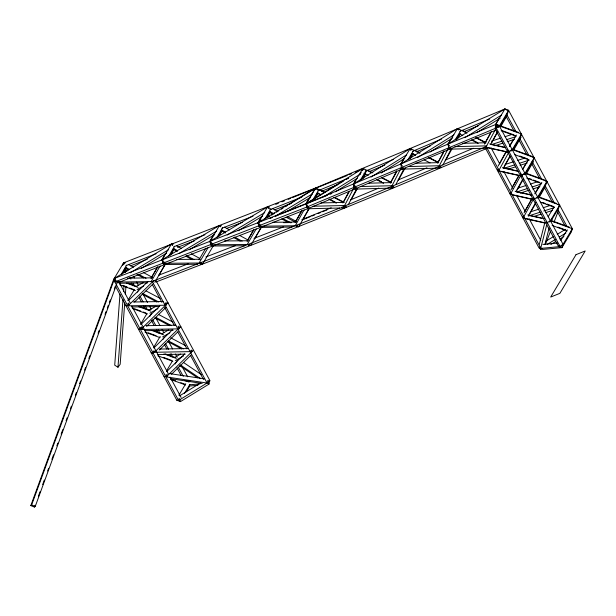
<?xml version="1.0" encoding="UTF-8"?>
<svg xmlns="http://www.w3.org/2000/svg" width="616" height="616" viewBox="0 0 616 616"><rect width="100%" height="100%" fill="white"/><g stroke="black" fill="none" stroke-linecap="round" stroke-linejoin="round"><path stroke-width="0.92" d="M510.456 192.531L510.441 194.248L533.341 199.353L533.756 197.836M510.857 192.731L510.441 194.248L520.62 175.66L520.635 173.943M523.153 216.216L523.138 217.925L546.045 223.038L546.461 221.521M533.356 197.636L533.341 199.353L523.138 217.925L523.554 216.409M167.129 374.182L166.975 377.023L208.208 383.214L208.37 380.38M119.966 294.394L114.715 365.173L117.972 367.228L120.174 364.272L124.717 303.057M117.972 367.228L123.008 299.322M123.577 291.668L124.001 285.924M124.994 272.534L125.21 269.669M125.356 294.448L125.926 286.802M143.251 327.296L140.209 329.36L138.484 329.221L176.792 400.215L180.45 401.617L208.916 384.153L209.425 381.096M113.406 280.958L114.237 278.463L123.546 262.878L315.423 188.072L504.928 108.947L508.608 110.341L572.356 228.744L571.248 232.07L561.946 247.632L542.719 249.418L539.531 248.502L539.793 246.977M539.531 248.502L558.758 246.716L559.012 245.191M562.454 244.575L561.946 247.632L558.758 246.716M539.323 244.236L544.906 222.407M542.273 248.571L540.509 249.087L547.016 223.623L546.192 222.106M544.96 244.413L549.149 228.043M499.83 171.24L497.736 170.578L498.152 169.061M508.292 150.458L507.884 151.975L485 146.931M497.736 170.578L520.62 175.66L521.036 174.143M122.715 265.38L123.546 262.878M365.434 173.242L366.274 170.748M506.883 110.21L508.6 110.326L507.499 113.675L500.153 125.964M533.41 160.168L534.249 157.673L531.2 156.071L512.666 149.249M355.34 187.487L354.762 189.089L392.307 188.088L392.885 186.479M402.618 167.514L402.04 169.115L439.601 168.106L440.171 166.505M449.911 147.547L449.333 149.157L485.932 148.256M117.733 281.227L35.243 506.406L34.411 507.06L30.8 505.597L113.29 280.426L114.122 279.772L115.569 280.357M30.8 505.597L31.632 504.951L114.122 279.772M34.411 507.06L35.073 505.259M38.377 496.25L40.025 491.745M42.666 484.546L44.313 480.041M47.609 471.032L48.602 468.329M51.906 459.32L53.553 454.816M56.849 445.815L57.842 443.112M61.138 434.103L62.794 429.598M66.089 420.589L67.082 417.887M70.378 408.885L71.371 406.183M75.329 395.372L76.322 392.669M79.618 383.66L80.611 380.957M84.569 370.154L85.562 367.452M88.858 358.443L89.851 355.74M98.098 333.225L99.091 330.522M105.028 314.306L106.014 311.604M107.338 308L108.324 305.305M109.317 302.602L110.31 299.9M114.268 289.089L115.254 286.386M307.915 207.153L307.322 208.762L344.845 207.908L345.437 206.298M551.189 221.113L552.567 217.548M545.753 243.59L550.565 231.1M554.007 222.184L558.481 210.587M410.495 150.25L411.118 148.81L419.65 153.176M315.715 189.743L316.347 188.311L324.647 192.639M495.572 125.726L496.257 124.309L499.299 125.91L521.498 133.988L520.397 137.314L513.036 149.611M498.613 127.327L508.608 110.341M520.813 135.397L521.498 133.988L511.488 150.966M142.219 329.414L143.251 327.296L155.555 350.119M524.231 174.659L534.249 157.673L512.181 149.557L499.299 125.903L497.574 125.779L495.818 126.496M533.556 159.09L534.249 157.673M536.952 198.344L546.962 181.366L543.913 179.756L525.402 172.934M546.269 182.775L546.962 181.366L545.491 180.804M549.657 222.037L559.659 205.059L558.135 204.258M558.966 206.468L559.659 205.059L558.188 204.497M570.632 232.27L572.356 228.736L550.342 220.628L512.181 149.557L509.139 151.621L507.422 151.49L509.139 151.621L512.181 149.557M113.467 281.081L114.853 278.255M390.328 183.16L396.681 170.794M396.05 184.192L404.096 168.522M437.622 163.186L443.974 150.82M442.919 165.042L451.389 148.564M342.896 202.972L348.925 191.522M348.186 204.866L356.803 188.504M484.492 144.113L491.314 131.431M485.747 147.509L495.749 128.913M490.706 144.306L497.52 131.624M498.113 166.127L506.052 151.567M510.01 155.94L503.387 168.068L518.041 171.325M510.91 190.005L518.88 175.46M516.015 191.537L522.653 179.418M524.054 212.882L532.039 198.344M528.274 216.024L535.812 202.294M390.844 182.298L396.442 172.241M401.108 163.856L403.903 158.828M398.506 179.972L405.035 168.237M410.164 159.013L412.966 153.985M438.138 162.324L443.266 153.099M447.924 144.714L451.189 138.846M445.33 160.83L451.859 149.087M457.449 139.024L460.252 133.995M295.588 221.691L301.886 210.449M295.557 225.125L304.111 209.864M343.405 202.11L349.049 192.084M353.276 184.561L356.564 178.709M351.082 199.823L357.188 188.95M362.832 178.925L365.65 173.905M485.431 142.442L490.613 133.272M495.326 124.94L499.091 118.272M491.691 142.673L497.343 132.679M500.639 126.842L507.238 115.177M499.607 163.579L506.252 151.913M509.578 146.077L513.374 139.409M504.442 166.328L510.14 156.325M513.937 149.657L521.059 137.16M309.779 198.306L310.733 196.643M512.32 187.249L518.98 175.583M522.784 168.923L526.118 163.086M517.155 190.005L523.338 179.171M526.187 174.174L533.325 161.685M525.017 210.934L531.685 199.268M535.019 193.439L538.823 186.779M529.852 213.69L535.566 203.696M539.37 197.035L545.56 186.209M151.051 278.309L157.742 266.682M151.02 281.751L160.106 265.973M154.809 282.29L165.334 264.018L162.485 263.617M247.108 241.226L253.831 229.599M247.563 243.836L256.202 228.89M295.241 222.291L301.47 211.504M305.79 204.035L309.625 197.39M302.641 220.02L309.348 208.4M315.107 198.437L317.979 193.455M151.151 278.116L157.419 267.344M161.754 259.89L165.612 253.268M159.044 275.036L165.311 264.264M171.094 254.331L173.981 249.357M199.03 259.736L205.79 248.156M209.301 242.173L213.66 234.727M199.484 262.362L208.177 247.47M213.336 245.73L202.787 263.725L199.946 263.317M218.657 236.636L222.045 230.846M247.216 241.025L253.499 230.269M257.365 223.647L261.715 216.201M255.109 237.961L261.4 227.204M266.713 218.102L270.101 212.312M210.256 241.172L219.481 225.464L220.944 226.026M216.832 237.607L222.661 227.689M218.149 236.798L222.037 230.191M168.753 256.117L174.59 246.208M170.078 255.317L173.966 248.71M258.273 222.584L267.529 206.93L269 207.492M264.857 219.042L270.709 209.155M266.674 217.425L270.085 211.658M127.828 300.57L134.173 289.92M137.345 292.146L138.808 289.689M140.564 324.255L146.916 313.613M149.596 316.655L151.551 313.382M153.815 347.108L160.168 336.467M162.847 339.508L164.318 337.052M113.621 280.965L115.092 278.509M121.329 274.128L126.719 265.103M122.176 274.174L126.095 267.613M166.597 370.77L172.465 360.945M259.967 220.667L260.945 219.026M175.144 363.987L177.1 360.714M178.879 395.241L185.732 383.776M184.5 393.37L189.882 384.361M186.325 391.791L189.751 386.055L197.967 385.239M307.746 208.724L260.814 227.319L258.897 226.049L258.312 222.569L306.113 203.626L315.407 188.08L258.289 222.576L114.26 278.447L114.853 281.928L178.517 400.346L180.041 399.314M306.183 203.873L315.484 188.311L318.803 190.067M312.697 200.123L318.572 190.298M314.037 199.361L317.956 192.816M359.744 174.798L361.215 172.341M362.193 170.701L363.171 169.069M506.229 109.787L504.928 108.947L495.641 124.509L499.299 125.918M497.913 125.248L496.927 126.881L495.164 127.597M509.501 146.508L516.37 135.043M522.738 169.377L528.62 159.544M525.779 173.296L533.133 161.007M534.957 193.894L541.826 182.421M537.999 197.805L545.853 184.7L546.962 181.366L524.924 173.242L521.883 175.306L520.15 175.167L532.417 198.013M548.155 216.763L554.038 206.93M551.197 220.674L558.543 208.385L559.659 205.059L537.637 196.935L534.596 198.999L532.871 198.86L545.122 221.698M560.868 240.44L567.228 229.791M572.356 228.736L563.055 244.298L561.946 247.632L558.288 246.223L560.013 246.362L563.055 244.306L550.342 220.628L547.301 222.684L560.013 246.362M355.794 187.341L356.102 188.681L354.146 187.433L353.492 183.976L448.063 144.044L448.718 147.501L450.689 148.749L308.67 208.362L306.714 207.099L306.075 203.642L353.507 183.968L362.893 168.499L363.94 169.862M360.144 180.488L366.058 170.724M361.492 179.756L364.942 174.059M448.102 144.029L457.472 128.598L458.935 129.16M455.216 139.747L460.637 130.815M456.071 139.84L460.021 133.341M410.194 148.579L400.808 163.987L401.424 167.46L403.388 168.707M407.923 159.721L413.359 150.804M409.278 159.005L412.735 153.33M124.27 264.018L125.171 262.762M268.26 208.062L269.169 206.807M172.157 245.114L173.073 243.867M220.228 226.596L221.136 225.348M123.192 264.218L124.301 262.739M200.539 264.21L201.686 262.994L164.226 263.294M248.618 245.699L249.765 244.475L212.304 244.791M153.854 347.986L172.588 329.575M159.421 349.957L178.155 331.554M166.628 371.648L184.684 353.892M171.533 374.274L191.591 354.546M128.359 300.623L147.802 281.604M153.769 280.642L128.967 304.912L127.658 303.757M134.596 301.955L153.361 283.591M141.095 324.316L159.844 305.921M146.662 326.295L166.074 307.245M495.303 127.335L497.574 125.779L495.626 124.517L448.086 144.036L448.718 147.501L450.666 148.756L496.45 129.961M499.299 125.903L496.257 127.974L306.714 207.099L114.853 281.928M143.251 327.296L140.209 329.36L138.477 329.221L115.377 286.017M177.724 328.705L180.765 326.642L177.724 328.705L152.268 281.404L199.361 263.178M152.968 353.03L151.243 352.899L152.968 353.03L156.01 350.966L168.33 373.781M193.532 350.296L210.025 380.827L206.984 382.89L190.49 352.36L193.532 350.296L156.218 281.027M167.267 375.66L165.75 376.692L164.025 376.561M524.924 173.242L521.883 175.306L520.15 175.167L522.437 176.376M356.11 188.681L354.146 187.433L353.507 183.968L410.171 148.602L411.234 149.95M371.025 177.069L406.637 154.832M381.196 173.019L404.666 158.358M417.494 157.604L453.923 134.85M430.091 152.029L452.76 137.869M308.362 207.015L308.662 208.362L306.714 207.099L306.113 203.626L362.878 168.514M323.631 196.804L360.137 174.228M335.435 191.799L357.334 178.255M504.935 108.947L448.086 144.036L449.68 146.061M464.834 137.714L501.378 115.161M476.653 132.717L500.2 118.18M179.526 395.888L200.67 382.913M178.871 399.584L180.457 401.617L180.018 399.592L208.477 382.128L207.423 380.78M268.268 217.155L269.893 216.162M271.525 215.169L274.782 213.182M276.407 212.181L278.848 210.695M281.289 209.201L282.921 208.208M285.362 206.714L286.987 205.721M288.619 204.728L315.484 188.311M306.999 203.38L343.628 181.004M346.077 179.51L348.517 178.016M545.884 241.21L553.214 236.752M557.288 234.273L565.442 229.314M547.177 244.421L555.324 239.462M559.397 236.983L565.919 233.017M550.866 244.467L555.755 241.487M559.828 239.016L563.909 236.536M275.082 216.416L312.628 193.74M286.933 211.55L309.779 197.751M114.538 279.803L114.253 278.455L171.425 243.967L172.88 244.544M130.238 272.796L168.63 249.642M141.28 268.422L166.597 253.153M179.025 253.576L216.686 231.1M189.266 249.757L214.645 234.604M227.104 235.073L264.741 212.566M238.146 230.754L262.693 216.077M174.898 357.303L180.596 354.069M175.406 360.568L183.537 355.948M162.116 333.649L168.63 329.953M162.624 336.906L169.954 332.755M149.357 309.979L155.879 306.291M149.857 313.236L158.012 308.631M136.621 286.286L143.158 282.621M137.122 289.551L143.659 285.886M412.558 151.313L441.456 139.101M416.277 151.829L430.291 145.907M398.036 180.018L426.942 167.806M392.561 186.055L438.977 166.451L440.948 167.698L488.226 147.832M365.257 171.233L393.293 159.429M369.854 171.387L384.746 165.111M445.33 160.052L473.35 148.271M439.855 166.081L486.255 146.577L540.786 248.156M350.62 199.854L378.74 188.111M345.114 205.875L391.691 186.432M459.844 131.339L489.735 118.965M464.441 131.508L478.509 125.679M317.787 190.821L348.564 178.132M321.49 191.353L337.314 184.831M275.745 204.358L278.394 203.288M281.928 201.863L284.577 200.793M288.103 199.368L290.76 198.298M292.523 197.582L347.27 175.483M349.041 174.767L351.69 173.697M355.224 172.272L357.873 171.202M269.977 218.488L272.626 217.425M276.161 215.993L278.809 214.93M280.573 214.214L327.381 195.318M330.03 194.256L331.793 193.54M301.948 219.604L331.208 207.792M302.187 219.966L310.133 216.755M311.896 216.047L314.545 214.976M318.079 213.552L320.728 212.481M322.499 211.765L326.911 209.987M339.801 208.039L248.333 244.313M341.58 207.322L344.236 206.245M125.934 265.65L156.071 253.746M130.515 265.873L147.355 259.221M269.923 209.694L301.84 197.128M274.497 209.925L291.337 203.288M118.541 282.505L259.906 227.674M253.969 238.407L283.322 226.958M173.812 246.762L204.966 234.758M221.883 228.236L253.022 216.224M226.449 228.49L242.465 222.314M177.485 247.355L194.402 240.841M158.797 275.167L188.119 263.825M155.948 281.989C251.528 245.368 346.993 208.377 440.948 167.698L438.977 166.451M205.906 256.949L235.289 245.63M200.254 262.832L247.44 244.66M491.576 141.087L500.523 138.169M504.997 136.706L512.15 134.365M492.223 144.36L502.063 141.141M506.537 139.678L515.484 136.752M494.779 145.769L502.825 143.135M507.299 141.672L514.452 139.332M505.212 164.449L513.267 161.831M517.74 160.376L524.901 158.042M503.172 168.591L514.807 164.803M519.28 163.348L529.121 160.145M508.4 169.131L515.561 166.805M520.035 165.35L527.196 163.017M517.925 188.126L525.979 185.508M530.453 184.053L537.614 181.728M516.778 191.969L527.512 188.481M531.993 187.033L540.94 184.122M520.212 193.101L529.167 190.19M532.748 189.027L539.901 186.702M530.622 211.812L538.677 209.194M543.15 207.746L550.311 205.421M528.582 215.946L540.209 212.174M543.789 211.011L554.531 207.523M533.803 216.493L540.963 214.168M545.437 212.72L552.598 210.395M450.92 147.909L448.225 148.433L438.484 167.383L441.172 166.867M403.619 167.875L400.924 168.391L391.191 187.364L393.886 186.841M356.333 187.857L353.638 188.365L343.736 207.176L346.423 206.668M495.395 125.341L498.09 124.84M187.202 381.319L189.936 381.05M189.304 384.869L200.254 383.783M542.919 244.429L557.565 243.066M415.261 163.248L438.731 162.616M408.539 166.559L438.584 165.75M368.915 183.198L391.445 182.598M360.322 186.556L392.23 185.701M462.554 143.312L486.016 142.743M454.893 146.631L486.802 145.853M320.89 202.934L343.02 202.425M313.02 206.237L344.767 205.513M159.459 349.064L188.319 348.548M157.419 354.624L185.316 354.123M283.499 222.684L291.199 222.545M133.272 302.002L163.094 301.517M131.631 306.999L159.529 306.537M146.015 325.687L175.829 325.171M144.375 330.684L173.235 330.176M127.373 278.178L152.321 277.831M116.285 282.074L153.7 281.55M119.004 283.26L147.778 282.852M272.395 222.307L296.411 222.006M260.329 226.203L297.798 225.725M261.122 227.412L291.861 227.019M224.386 240.948L248.394 240.74M213.082 246L244.775 245.73M176.307 259.452L200.323 259.259M165.003 264.495L197.659 264.233M176.792 400.215L178.517 400.346M532.871 198.86L534.596 198.999M520.62 175.66L522.522 175.922M306.414 207.584L309.255 207.985L298.906 226.457L296.057 226.064M258.589 226.534L261.43 226.942L250.866 245.207L248.025 244.798M210.572 245.122L213.413 245.522M169.993 373.658L204.674 378.871M170.309 378.655L202.179 383.445M489.697 143.944L505.259 147.37M491.576 144.629L504.388 147.447M488.711 148.017L507.93 152.252M502.433 167.598L518.002 171.055M501.439 171.664L518.834 175.529M515.145 191.268L531.631 194.949M516.1 191.745L530.761 195.01M513.236 195.126L533.379 199.623M527.843 214.953L544.336 218.634M528.798 215.431L541.626 218.295M525.933 218.811L545.168 223.108M498.922 125.279L518.456 132.378M502.533 130.746L514.075 134.942M501.131 130.738L516.231 136.228M165.319 353.9L175.029 357.465M163.956 353.884L176.307 358.427M163.602 357.434L171.541 360.352M157.819 355.794L172.826 361.307M184.677 380.457L189.097 382.074M172.85 379.795L175.498 380.765M180.796 382.705L185.208 384.322M170.601 379.456L185.609 384.962M519.765 156.025L527.712 158.951M514.868 154.708L528.99 159.906M528.967 178.417L531.616 179.395M533.371 180.041L539.547 182.313M526.726 178.078L541.71 183.599M538.115 196.627L556.61 203.449M542.557 202.433L545.198 203.411M546.962 204.058L553.122 206.329M540.317 202.094L554.408 207.292M550.82 220.32L569.307 227.135M557.904 227.096L564.941 229.691M552.144 225.456L567.113 230.969M139.794 306.56L149.48 310.141M138.438 306.537L150.766 311.095M134.55 308.785L140.71 311.065M143.351 312.043L145.992 313.02M132.309 308.439L147.278 313.975M153.43 330.561L162.247 333.81M152.067 330.546L163.533 334.765M148.179 332.794L156.118 335.712M145.053 332.124L160.044 337.645M127.989 283.175L136.744 286.448M126.657 283.144L138.038 287.403M122.753 285.393L127.135 287.025M129.76 288.011L134.134 289.651M119.673 284.707L135.435 290.606M31.632 504.951L35.243 506.406M415.939 150.812L420.204 152.991M428.744 157.35L438.13 162.147M428.189 157.534L438.43 162.77M412.666 153.53L415.23 154.839M412.119 153.715L415.531 155.463M424.07 159.821L430.045 162.878M367.783 170.293L372.903 172.927M381.443 177.308L391.691 182.559M363.817 168.73L371.502 172.673M381.751 177.932L391.145 182.752M377.315 179.587L381.589 181.774M363.964 173.204L368.229 175.391M376.769 179.772L383.606 183.275M463.217 130.831L466.635 132.594M476.876 137.869L485.416 142.265M458.404 128.829L466.943 133.225M475.475 137.622L485.716 142.897M472.749 140.14L477.015 142.342M459.397 133.741L462.808 135.497M471.348 139.894L478.178 143.412M320.251 189.859L325.233 192.446M335.189 197.636L344.313 202.395M333.78 197.39L343.736 202.579M317.841 193.008L320.328 194.31M329.46 199.06L335.266 202.087M317.255 193.193L320.574 194.925M328.875 199.245L336.344 203.141M158.782 314.599L172.904 322.053M155.709 317.309L171.487 325.641M154.785 317.825L169.739 325.71M170.717 337.83L185.67 345.707M168.476 340.979L183.422 348.856M167.56 341.495L181.674 348.933M269.454 208.439L271.117 209.317M286.047 217.202L295.172 222.022M146.046 290.921L160.16 298.39M142.966 293.632L158.743 301.979M142.042 294.14L156.995 302.048M128.482 264.534L133.441 267.19M143.359 272.503L152.452 277.369M125.394 267.228L129.522 269.446M138.615 274.312L146.054 278.301M125.302 268.176L128.605 269.947M136.875 274.374L143.482 277.916M272.488 208.593L277.47 211.273M287.426 216.632L296.55 221.544M269.392 211.28L273.543 213.513M282.667 218.426L290.968 222.892M269.277 212.22L272.595 214.006M281.72 218.919L288.365 222.492M224.463 227.158L229.445 229.876M239.408 235.304L247.709 239.832M221.344 229.83L225.502 232.093M234.634 237.068L242.103 241.141M221.206 230.754L225.364 233.017M233.664 237.545L240.302 241.164M176.392 245.676L181.374 248.394M191.33 253.823L199.63 258.35M173.273 248.348L177.423 250.612M186.556 255.586L194.025 259.659M173.142 249.272L177.293 251.536M185.593 256.064L192.231 259.683M260.814 227.319L258.897 226.049L258.296 222.576L260.399 225.294M183.483 362.454L201.409 374.659M180.18 364.826L200.439 378.617M179.587 365.573L197.513 377.777M177.909 326.788L179.225 327.951L154.47 352.275L153.161 351.12M190.675 350.442L191.992 351.597L167.244 375.937L165.935 374.782M165.165 303.141L166.474 304.296L141.703 328.605L140.394 327.442M458.52 129.961L457.449 128.613L400.777 164.002L402.387 166.027M353.507 183.976L355.109 186.001M306.083 203.642L307.684 205.667M178.956 398.236L180.018 399.592M172.48 245.33L171.425 243.967L162.177 259.667L162.793 263.132L164.688 264.41L162.793 263.132L162.216 259.652L219.512 225.441L220.551 226.804M114.253 278.455L116.347 281.173M268.599 208.27L267.56 206.914L210.279 241.149L210.872 244.637L212.766 245.915L210.88 244.629L210.295 241.149L212.374 243.874M164.295 262.377L162.201 259.652L162.478 261.007M506.483 114.091L516.154 131.824M506.152 116.509L514.437 131.701M495.464 129.545L506.96 150.65M539.685 247.57L540.509 249.087M190.552 355.524L203.472 379.456M168.484 341.326L172.596 348.933M175.337 354L177.162 357.38M181.728 365.827L187.664 376.807M178.232 367.051L183.252 376.338M165.45 343.389L168.645 349.31M170.925 353.53L172.75 356.91M164.634 344.945L166.921 349.172M169.654 354.239L171.025 356.78M176.961 367.76L181.073 375.36M519.373 137.738L528.928 155.509M519.011 140.14L526.749 154.524M491.121 147.894L499.761 163.941M485.893 148.972L539.062 248.009M178.178 329.552L190.49 352.36M177.824 331.947L186.941 348.849M164.618 307.453L174.174 325.194M156.171 318.503L159.821 325.271M162.1 329.498L163.925 332.879M152.676 319.727L155.863 325.641M158.15 329.868L159.968 333.248M151.405 320.435L154.139 325.502M156.418 329.729L158.243 333.117M170.155 377.161L181.104 397.435M532.108 161.43L541.649 179.194M544.821 185.123L554.346 202.887M557.519 208.816L567.043 226.573M531.747 163.825L539.462 178.209M544.452 187.518L552.614 202.749M557.603 212.05L564.864 225.587M547.301 222.684L496.257 127.974L495.626 124.517M508.323 153.168L519.696 174.32M546.931 225.079L557.834 245.376M503.85 171.541L512.928 188.45M516.555 195.218L525.171 211.288M529.213 218.819L540.732 240.309M152.36 284.638L161.893 302.379M142.974 293.978L147.524 302.441M149.796 306.668L151.159 309.209M139.932 296.042L143.112 301.963M145.391 306.19L147.209 309.579M139.108 297.59L141.387 301.825M143.659 306.052L145.03 308.593M131.878 306.152L142.796 326.449M118.803 281.574L130.068 302.772M133.503 276.184L134.404 277.885M136.652 282.128L138.446 285.524M125.063 268.045L126.858 271.44M130.007 277.377L130.9 279.079M133.148 283.322L134.496 285.87M124.224 269.592L125.572 272.133M131.416 283.175L132.763 285.716M507.692 149.996L508.623 152.545L498.475 171.156L497.851 169.454M191.599 350.05L191.992 351.597L154.47 352.275L154.077 350.72M450.365 147.416L450.666 148.756M208.477 382.128L208.916 384.153M497.582 125.779L497.89 127.504M178.825 326.049L179.156 328.852L141.634 329.506L141.31 326.703M166.081 302.402L166.412 305.205L128.898 305.821L128.575 303.018M576.014 254.67L550.689 297.058L559.875 293.347L585.2 250.966L576.014 254.67M168.022 302.995L164.98 305.059L168.022 302.995M128.99 304.643L127.466 305.675L125.741 305.536L127.466 305.675L128.99 304.65M511.696 193.894L509.971 193.747L511.696 193.894M393.655 187.68L392.346 186.848L393.647 187.688M346.192 207.5L344.891 206.66L346.169 207.515M298.298 226.842L296.365 225.579L298.267 226.857M250.235 245.591L248.964 244.737L250.227 245.599M202.156 264.11L200.885 263.263L202.148 264.118"/></g></svg>
